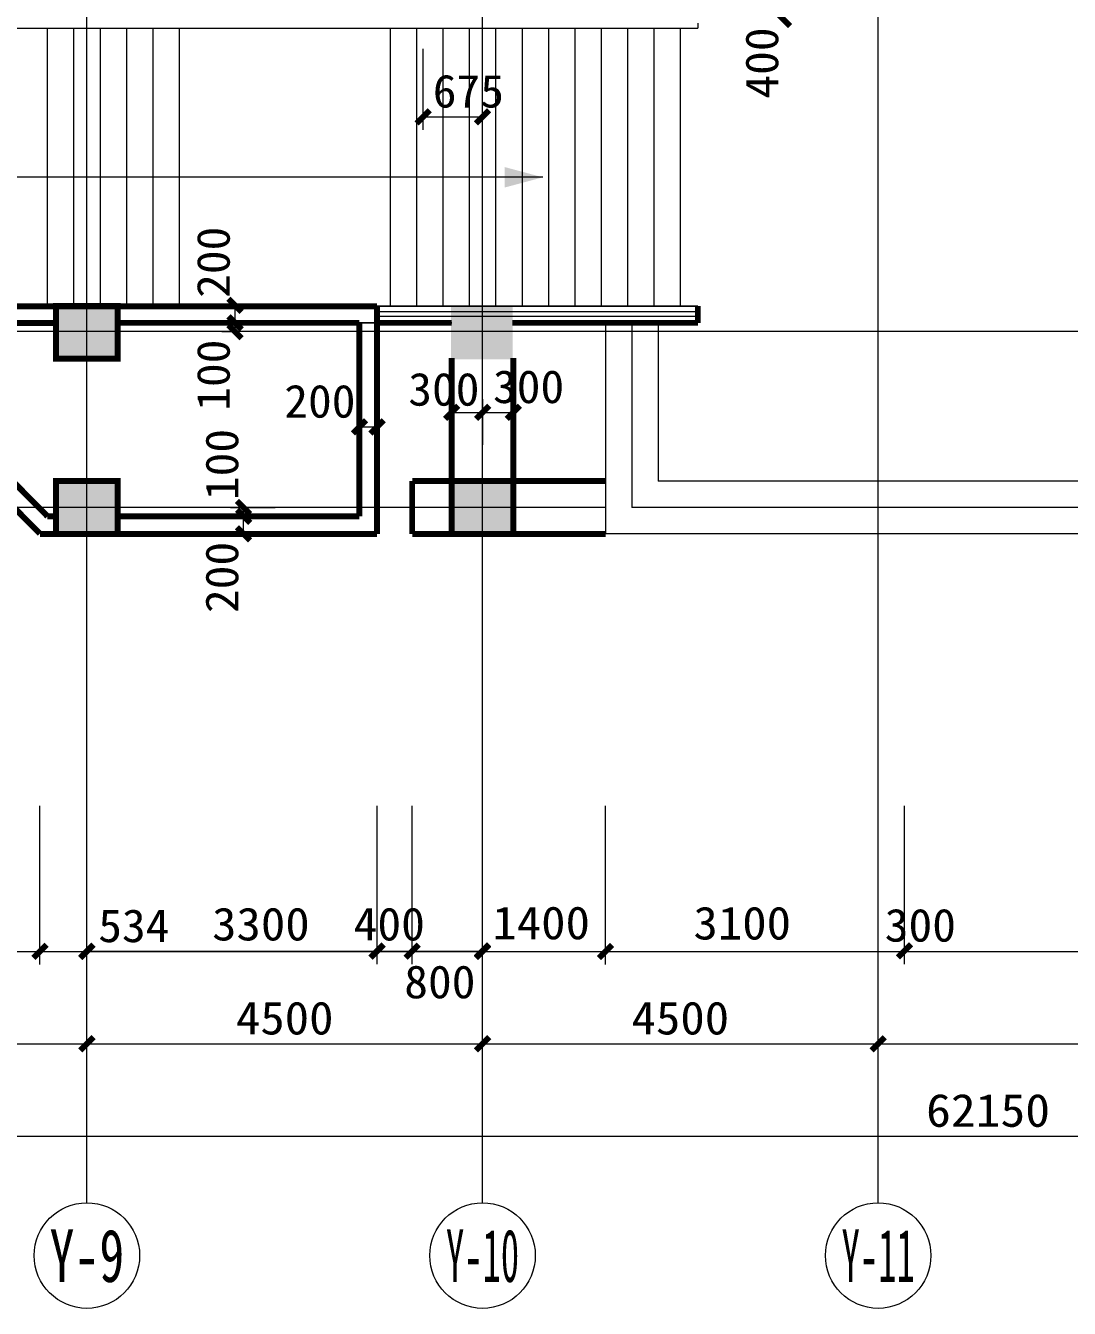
# Model space of a CAD drawing. Extents: x -307567 to 704339, y -10277 to 165507.
# Drawn here: x 147958 to 159829, y 10473 to 25060 of the extents above; entities that cross this region are included whole.
import ezdxf
from ezdxf.enums import TextEntityAlignment as Align

# ---------------------------------------------------------------- set-up
doc = ezdxf.new("R2010")
doc.units = 0
doc.header["$MEASUREMENT"] = 0
doc.layers.add('wode', color=250, linetype='CONTINUOUS', lineweight=0)
doc.styles.get("Standard").update_dxf_attribs({"font": 'txt', "height": 3})

msp = doc.modelspace()

# ---------------------------------------------------------------- linework, layer by layer
at = {"layer": 'wode', "color": 0}
for p, q in [((157654.69952, 14532.32064), (157654.69952, 99322.83485)), ((148654.81202, 14532.32064), (148654.81202, 77579.84034)), ((153154.75577, 14532.32064), (153154.75577, 77579.84034)), ((141803.89668, 25030.49912), (155603.72418, 25030.49912)), ((148203.79226, 25030.49912), (148203.79226, 21869.53914)), ((148503.78851, 25030.49912), (148503.78851, 21869.53914)), ((148803.78476, 25030.49912), (148803.78476, 21869.53914)), ((149103.78101, 25030.49912), (149103.78101, 21869.53857)), ((149403.77726, 25030.49912), (149403.77726, 21869.53857)), ((149703.77351, 25030.49912), (149703.77351, 21869.53857)), ((152103.74351, 25030.49912), (152103.74351, 21869.53857)), ((152403.73976, 25030.49912), (152403.73976, 21869.53857)), ((152703.73601, 25030.49912), (152703.73601, 21869.53857)), ((153003.73226, 25030.49912), (153003.73226, 21869.53857)), ((153303.72851, 25030.49912), (153303.72851, 24624.39114)), ((153303.72851, 25030.49912), (153303.72851, 21869.53857)), ((153603.72476, 25030.49912), (153603.72476, 23902.80897)), ((153603.72476, 25030.49912), (153603.72476, 21869.53857)), ((153903.72101, 25030.49912), (153903.72101, 23181.22681)), ((153903.72101, 25030.49912), (153903.72101, 21869.53857)), ((154203.71726, 25030.49912), (154203.71726, 22459.64464)), ((154203.71726, 25030.49912), (154203.71726, 21869.53857)), ((154503.71351, 25030.49912), (154503.71351, 21869.53857)), ((154503.71351, 25030.49912), (154503.71351, 21869.53857)), ((154803.70976, 25030.49912), (154803.70976, 21869.53857)), ((154803.70976, 25030.49912), (154803.70976, 21869.53857)), ((155103.70601, 25030.49912), (155103.70601, 21869.53799)), ((155103.70601, 25030.49912), (155103.70601, 21869.53799)), ((155403.70226, 25030.49912), (155403.70226, 21869.53799)), ((155603.72418, 25090.49859), (155603.72418, 25030.49912)), ((152479.7642, 23873.82832), (152479.7642, 24797.69372)), ((153154.75577, 23873.82832), (153154.75577, 24797.69372)), ((152479.7642, 24023.82644), (153154.75577, 24023.82644)), ((148203.79226, 21909.5386), (148203.79226, 21869.53914)), ((148503.78851, 21909.5386), (148503.78851, 21869.05277)), ((148803.78476, 21909.5386), (148803.78476, 21869.05277)), ((149103.78101, 21909.5386), (149103.78101, 21869.53857)), ((149403.77726, 21909.5386), (149403.77726, 21869.53857)), ((149703.77351, 21909.5386), (149703.77351, 21869.53857)), ((152103.74351, 21909.53803), (152103.74351, 21869.53857)), ((152403.73976, 21909.53803), (152403.73976, 21869.53857)), ((152703.73601, 21909.53803), (152703.73601, 21869.53857)), ((153003.73226, 21909.53803), (153003.73226, 21869.53857)), ((153303.72851, 21909.53803), (153303.72851, 21869.53857)), ((153603.72476, 21909.53803), (153603.72476, 21869.53857)), ((153903.72101, 21909.53746), (153903.72101, 21869.53857)), ((154203.71726, 21909.53746), (154203.71726, 21869.53857)), ((154503.71351, 21909.53746), (154503.71351, 21869.53857)), ((154503.71351, 21909.53746), (154503.71351, 21869.53857)), ((154803.70976, 21909.53746), (154803.70976, 21870.5382)), ((154803.70976, 21909.53746), (154803.70976, 21870.5382)), ((155103.70601, 21909.53746), (155103.70601, 21870.5382)), ((155103.70601, 21909.53746), (155103.70601, 21870.5382)), ((155403.70226, 21909.53746), (155403.70226, 21870.5382)), ((144526.67758, 21870.5382), (155603.72418, 21870.5382)), ((155603.72418, 21869.53799), (144526.67758, 21869.53971)), ((150189.36315, 21871.53782), (150339.36127, 21871.53782)), ((150339.36127, 21680.54061), (150339.36127, 21880.53792)), ((155603.72418, 21806.53906), (151954.77077, 21806.53906)), ((155603.72418, 21752.53964), (151954.77077, 21752.53964)), ((155603.72418, 21870.5382), (155603.72418, 21680.54061)), ((148304.79198, 21679.54155), (146089.53646, 21679.54155)), ((146089.53646, 21679.54155), (148304.79198, 21679.54155)), ((149004.79543, 21680.05539), (152804.73573, 21680.726)), ((152804.73573, 21679.54098), (149004.79543, 21679.54155)), ((150189.36315, 21680.54061), (150339.36127, 21680.54061)), ((150339.36127, 21580.5411), (150339.36127, 21680.54061)), ((153504.73918, 21680.54061), (155603.72418, 21680.54061)), ((154553.7373, 21680.54061), (154553.7373, 19280.57061)), ((154853.73355, 21680.54061), (154853.73355, 19580.56686)), ((155153.7298, 21680.54061), (155153.7298, 19880.56311)), ((195197.62623, 21580.54167), (118974.00627, 21580.5411)), ((150189.36315, 21580.5411), (150339.36127, 21580.5411)), ((152804.73573, 20812.90104), (152804.73573, 20293.11918)), ((153154.75577, 20812.90104), (153154.75577, 20293.11918)), ((153504.73918, 20812.90104), (153504.73918, 20293.11918)), ((151754.74885, 20647.49764), (151754.74885, 20244.45722)), ((151954.77077, 20647.49764), (151954.77077, 20244.45722)), ((152804.73573, 20662.90292), (153154.75577, 20662.90292)), ((153154.75577, 20662.90292), (153504.73918, 20662.90292)), ((151754.74885, 20497.49952), (151954.77077, 20497.49952)), ((163604.60073, 19880.56311), (155153.7298, 19880.56311)), ((154554.72606, 19580.56686), (118974.00627, 19580.56686)), ((150286.66418, 19580.56686), (150796.78964, 19580.56686)), ((150436.6623, 19480.56849), (150436.6623, 19580.56686)), ((163604.60073, 19580.56686), (154853.73355, 19580.56686)), ((195197.62623, 19580.56686), (154853.73355, 19580.56686)), ((150286.66418, 19480.56849), (150796.78964, 19480.56849)), ((150436.6623, 19280.57061), (150436.6623, 19480.56849)), ((150286.66418, 19280.57061), (150796.78964, 19280.57061)), ((163604.60073, 19280.57061), (154554.72606, 19280.57061)), ((148654.81202, 14382.32251), (148654.81202, 17410.39335)), ((148654.81202, 14385.20753), (148654.81202, 17410.39335)), ((153154.75577, 14382.32251), (153154.75577, 17410.39335)), ((153154.75577, 14385.20753), (153154.75577, 17410.39335)), ((148121.13949, 14382.32251), (148121.13949, 16187.62173)), ((151954.77077, 14385.20753), (151954.77077, 16187.62173)), ((152354.74135, 14385.20753), (152354.74135, 16187.62173)), ((154553.7373, 14382.32251), (154553.7373, 16187.62173)), ((157954.69577, 14388.3878), (157954.69577, 16187.62173)), ((145945.25116, 14532.32064), (148121.13949, 14532.32064)), ((148121.13949, 14532.32064), (148654.81202, 14532.32064)), ((148654.81202, 14535.20565), (151954.77077, 14535.20565)), ((148654.81202, 11672.82574), (148654.81202, 14532.32064)), ((148654.81202, 14532.32064), (175454.45261, 14532.32064)), ((151954.77077, 14535.20565), (152354.74135, 14535.20565)), ((152354.74135, 14535.20565), (153154.75577, 14535.20565)), ((153154.75577, 11672.82574), (153154.75577, 14532.32064)), ((153154.75577, 14532.32064), (154553.7373, 14532.32064)), ((157654.69952, 11672.82574), (157654.69952, 14532.32064)), ((144154.86827, 13482.33376), (148654.81202, 13482.33376)), ((148654.81202, 13482.33376), (153154.75577, 13482.33376)), ((153154.75577, 13482.33376), (157654.69952, 13482.33376)), ((157654.69952, 13482.33376), (163954.62077, 13482.33376)), ((130205.04264, 12432.34688), (191954.24636, 12432.34688))]:
    msp.add_line(p, q, dxfattribs=at)
msp.add_lwpolyline([(153840.98986, 23335.82197), (141039.14793, 23335.82197), (141039.14793, 27576.7697), (150311.05352, 27576.7697)], dxfattribs=at)
at = {"layer": 'wode', "color": 0, "const_width": 67.49915}
for points in [[(156503.23686, 25205.49655), (156653.23498, 25055.49842)], [(152404.76514, 23948.82738), (152554.76327, 24098.8255)], [(153079.7567, 23948.82738), (153229.75483, 24098.8255)], [(151954.77077, 21869.53857), (145945.25116, 21869.53857)], [(148304.79198, 21873.53823), (148304.79198, 21273.54573), (149004.79543, 21273.54573), (149004.79543, 21873.53823), (148304.79198, 21873.53823), (148304.79198, 21273.54573)], [(150264.36221, 21955.53698), (150414.36033, 21805.53886)], [(151954.77077, 19280.57061), (151954.77077, 21869.53857)], [(155603.72418, 21870.5382), (155603.72418, 21680.54061)], [(150264.36221, 21755.53967), (150414.36033, 21605.54155)], [(146089.53646, 21679.54155), (148304.79198, 21679.54155)], [(146089.53646, 21622.03685), (148206.35571, 19480.56792)], [(149004.79543, 21680.54061), (151754.74885, 21680.54061)], [(150264.36221, 21655.54016), (150414.36033, 21505.54203)], [(151754.74885, 19480.56849), (151754.74885, 21680.54061)], [(151954.77077, 21680.54061), (152804.73573, 21680.54061)], [(155603.72418, 21680.54061), (153492.72762, 21680.54061)], [(145948.10757, 21480.61711), (148120.00425, 19283.44991)], [(152804.73573, 19880.56311), (152804.73573, 21280.54542)], [(153504.73918, 19880.56311), (153504.73918, 21280.54542)], [(152729.73667, 20587.90385), (152879.73479, 20737.90198)], [(153079.7567, 20587.90385), (153229.75483, 20737.90198)], [(153429.74012, 20587.90385), (153579.73825, 20737.90198)], [(151679.74979, 20422.50046), (151829.74792, 20572.49858)], [(151879.7717, 20422.50046), (152029.76983, 20572.49858)], [(148304.79198, 19880.56311), (148304.79198, 19280.57061), (149004.79543, 19280.57061), (149004.79543, 19880.56311), (148304.79198, 19880.56311), (148304.79198, 19280.57061)], [(152354.74135, 19880.56311), (152804.73573, 19880.56311)], [(152354.74135, 19880.56311), (152354.74135, 19280.57061)], [(152804.73573, 19880.56311), (152804.73573, 19280.57061), (153504.73918, 19280.57061), (153504.73918, 19880.56311), (152804.73573, 19880.56311), (152804.73573, 19280.57061)], [(154553.7373, 19880.56311), (153504.73918, 19880.56311)], [(150361.66324, 19655.56592), (150511.66136, 19505.5678)], [(150361.66324, 19555.56755), (150511.66136, 19405.56943)], [(148206.35571, 19480.56792), (148304.79198, 19480.56792)], [(149004.79543, 19480.56792), (151754.74885, 19480.56849)], [(148121.13949, 19280.57061), (151954.77077, 19280.57061)], [(148137.14271, 19280.57061), (148304.79198, 19280.57061)], [(150361.66324, 19355.56967), (150511.66136, 19205.57155)], [(152354.74135, 19280.57061), (152804.73573, 19280.57061)], [(153504.73918, 19280.57061), (154554.72606, 19280.57061)], [(148046.14043, 14457.32157), (148196.13855, 14607.3197)], [(148579.81295, 14460.20659), (148729.81108, 14610.20472)], [(148579.81295, 14457.32157), (148729.81108, 14607.3197)], [(151879.7717, 14460.20659), (152029.76983, 14610.20472)], [(152279.74229, 14460.20659), (152429.74042, 14610.20472)], [(153079.7567, 14463.38687), (153229.75483, 14613.38499)], [(153079.7567, 14460.20659), (153229.75483, 14610.20472)], [(153079.7567, 14457.32157), (153229.75483, 14607.3197)], [(154478.73824, 14457.32157), (154628.73637, 14607.3197)], [(157879.6967, 14463.38687), (158029.69483, 14613.38499)], [(148579.81295, 13407.3347), (148729.81108, 13557.33282)], [(153079.7567, 13407.3347), (153229.75483, 13557.33282)], [(157579.70045, 13407.3347), (157729.69858, 13557.33282)]]:
    msp.add_lwpolyline(points, dxfattribs=at)
at = {"layer": 'wode', "color": 0}
for centre in [(148654.81202, 11072.83324), (153154.75577, 11072.83324), (157654.69952, 11072.83324)]:
    msp.add_circle(centre, 599.9925, dxfattribs=at)
for points in [[(153840.98986, 23335.82197), (153406.33954, 23219.35461), (153406.33954, 23452.28932)], [(148304.79198, 21873.53823), (149004.79543, 21873.53823), (148304.79198, 21273.54573), (149004.79543, 21273.54573)], [(152796.23974, 21865.81471), (153496.2432, 21865.81471), (152796.23974, 21265.82221), (153496.2432, 21265.82221)], [(148304.79198, 19880.56311), (149004.79543, 19880.56311), (148304.79198, 19280.57061), (149004.79543, 19280.57061)], [(152804.73573, 19880.56311), (153504.73918, 19880.56311), (152804.73573, 19280.57061), (153504.73918, 19280.57061)]]:
    msp.add_solid(points, dxfattribs=at)

# ---------------------------------------------------------------- texts
for s, width, p, p2 in [('400', 0.925715, (156518.25132, 24230.50873), (156518.25132, 25040.49884)), ('200', 0.925715, (150279.37667, 21964.53707), (150279.37667, 22774.52718)), ('100', 1.08, (150279.37667, 20680.55235), (150279.37667, 21490.54245)), ('100', 1.08, (150376.6777, 19664.56544), (150376.6777, 20474.55555)), ('200', 0.925715, (150376.6777, 18380.58186), (150376.6777, 19190.57196))]:
    msp.add_text(s, height=374.995313, rotation=90, dxfattribs=dict(at, width=width)).set_placement(p, p2, align=Align.FIT)
for s, height, width, p, p2 in [('675', 374.995313, 0.810022, (152588.74722, 24128.82582), (153398.75906, 24128.82582)), ('300', 374.995313, 0.925739, (152309.84445, 20738.68646), (153119.8563, 20738.68646)), ('300', 374.995313, 0.925698, (153273.66297, 20767.88112), (154083.6382, 20767.88112)), ('200', 374.995313, 0.925739, (150899.76686, 20602.49775), (151709.77871, 20602.49775)), ('3300', 374.995313, 0.887988, (150078.65896, 14656.64884), (151188.63044, 14656.64884)), ('400', 374.995313, 0.925698, (151689.12467, 14656.64769), (152499.0999, 14656.64769)), ('1400', 374.995313, 0.986686, (153266.33884, 14670.20763), (154376.34694, 14670.20763)), ('3100', 374.995313, 0.986686, (155553.70039, 14667.31918), (156663.70849, 14667.31918)), ('534', 374.995313, 0.810022, (148783.7899, 14637.32001), (149593.80174, 14637.32001)), ('300', 374.995313, 0.925698, (157729.69858, 14643.3853), (158539.67381, 14643.3853)), ('800', 374.995313, 0.925739, (152264.25176, 13998.91246), (153074.26361, 13998.91246)), ('4500', 374.995313, 0.887988, (150349.79815, 13587.33313), (151459.76963, 13587.33313)), ('4500', 374.995313, 0.887988, (154849.7419, 13587.33313), (155959.71338, 13587.33313)), ('62150', 374.995313, 0.902391, (158199.68782, 12537.34511), (159609.65555, 12537.34511)), ('Y-9', 599.9925, 0.531555, (148229.57319, 10772.83699), (149080.05084, 10772.83699)), ('Y-10', 599.9925, 0.438162, (152738.489, 10772.83699), (153570.98592, 10772.83699)), ('Y-11', 599.9925, 0.462504, (157238.43275, 10772.83699), (158070.92967, 10772.83699))]:
    msp.add_text(s, height=height, dxfattribs=dict(at, width=width)).set_placement(p, p2, align=Align.FIT)

doc.saveas('drawing.dxf')
